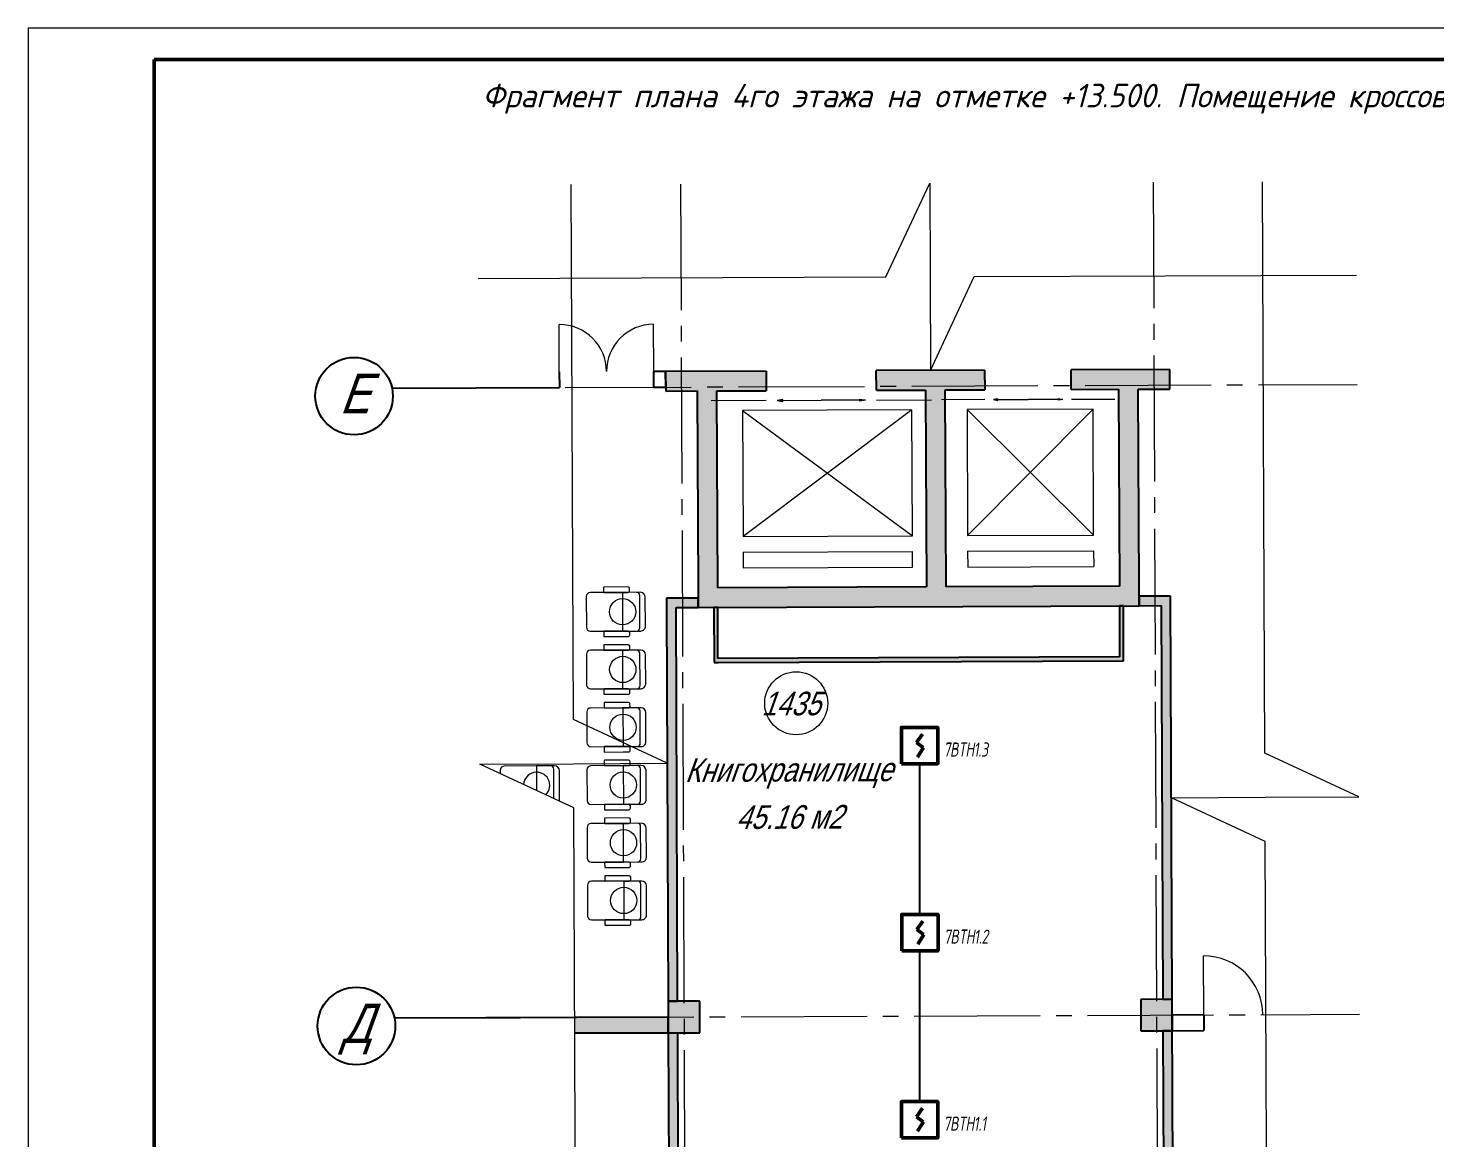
# Model space of a CAD drawing. Header units: millimetres. Extents: x 30169 to 203393, y 1026 to 13462.
# Drawn here: x 146171 to 155101, y 5859 to 12906 of the extents above; entities that cross this region are included whole.
import ezdxf

# ---------------------------------------------------------------- set-up
doc = ezdxf.new("R2010")
doc.units = ezdxf.units.MM
doc.linetypes.add('DASHED', pattern=[7, 5, -2, 0])
doc.linetypes.add('LTYPE_5', pattern=[1100, 800, -100, 100, -100])
for name, color, linetype, lineweight, true_color in [('STANDARD', 18, 'Continuous', 25, 0x000000), ('Горизонтали--LBL', 52, 'Continuous', 5, 0xb3b300), ('Общий01', 18, 'Continuous', 13, 0x000000), ('Стена', 18, 'Continuous', 50, 0x000000), ('Текст_1_10', 18, 'Continuous', 25, 0x000000)]:
    doc.layers.add(name, color=color, linetype=linetype, lineweight=lineweight, true_color=true_color)
doc.layers.add('АГПТ', color=7, linetype='Continuous')
doc.layers.add('ПС', color=1, linetype='Continuous', lineweight=50)
doc.styles.add('ARIALUNICODEMS', font='ARIALUNI.ttf')
doc.styles.add('GOST-2.304_Type-B_italic', font='GOST_Common Italic.ttf')
doc.styles.add('Архитектурный', font='isocpeui.ttf')

# ---------------------------------------------------------------- blocks, each defined once
blk = doc.blocks.new('книгохранилище')
h = blk.add_hatch(color=252)
h.dxf.hatch_style = 1
h.paths.add_polyline_path([(439442.8, -27493.5), (439477, -27399.5), (438918.4, -27196.2), (438884.2, -27290.2)])
at = {"layer": 'Общий01', "linetype": 'Continuous', "lineweight": 5}
h = blk.add_hatch(color=252, dxfattribs=at)
h.paths.add_polyline_path([(442782.2, -24239.4), (442136.1, -24004.2), (442093.4, -24121.7), (442739.4, -24356.8)])
h.paths.add_polyline_path([(441435.6, -23882.3), (441478.3, -23764.8), (440879.3, -23546.8), (440836.5, -23664.2)])
h.paths.add_polyline_path([(443886.3, -24641.2), (443299, -24427.5), (443256.2, -24544.9), (443843.5, -24758.7)])
for points in [[(441024.5, -23732.6), (440596.9, -24907.3), (440714.4, -24950), (441141.9, -23775.4)], [(442387, -24228.6), (441959.5, -25403.2), (442077, -25445.9), (442504.5, -24271.3)], [(443538.1, -24647.5), (443110.6, -25822.2), (443228.1, -25864.9), (443655.6, -24690.3)], [(443228.1, -25864.9), (440596.9, -24907.3), (440554.2, -25024.7), (443185.3, -25982.4)], [(439442.8, -27493.5), (439630.7, -27561.9), (439699.1, -27373.9), (439511.2, -27305.5)], [(442261.9, -28519.5), (442449.8, -28587.9), (442518.2, -28400), (442330.3, -28331.6)]]:
    blk.add_hatch(color=252, dxfattribs=at).paths.add_polyline_path(points)
at = {"layer": 'Стена', "linetype": 'Continuous', "lineweight": 5}
for points in [[(440366.3, -24956.3), (440554.2, -25024.7), (440574.7, -24968.3), (440386.8, -24899.9)], [(439567.6, -27326.1), (440422.6, -24976.8), (440366.3, -24956.3), (439511.2, -27305.5)], [(440648.2, -25058.9), (440528.5, -25387.8), (440551.9, -25396.4), (440671.7, -25067.5)], [(440551.9, -25396.4), (442971.7, -26277.1), (442980.2, -26253.6), (440560.5, -25372.9)], [(442980.2, -26253.6), (443091.4, -25948.2), (443067.9, -25939.6), (442956.7, -26245)], [(443185.3, -25982.4), (443373.3, -26050.8), (443393.8, -25994.4), (443205.9, -25926)], [(442518.2, -28400), (443373.3, -26050.8), (443316.9, -26030.3), (442461.8, -28379.5)], [(439442.8, -27493.5), (438929.8, -28903), (438986.1, -28923.5), (439499.2, -27514)], [(442393.4, -28567.4), (441880.4, -29977), (441936.8, -29997.5), (442449.8, -28587.9)]]:
    blk.add_hatch(color=252, dxfattribs=at).paths.add_polyline_path(points)
at = {"color": 252, "lineweight": 18}
for points in [[(437964.6, -29816.8), (439373.8, -25945.1), (438911, -25478.7), (439469.6, -25682), (440028.1, -25885.3), (439565.3, -25418.9), (440727.3, -22226.4)], [(439965.5, -22581.6), (442399.3, -23467.5), (442865.7, -23004.7), (442662.4, -23563.2), (442459.1, -24121.8), (442925.5, -23659), (445206.7, -24489.3)], [(442088.7, -31317.9), (443418.8, -27663.6), (442956, -27197.2), (443514.6, -27400.5), (444073.1, -27603.8), (443610.3, -27137.4), (444851.4, -23727.4)]]:
    blk.add_lwpolyline(points, dxfattribs=at)
at = {"color": 252}
for points in [[(439477, -27399.5), (438918.4, -27196.2)], [(439442.8, -27493.5), (438884.2, -27290.2)]]:
    blk.add_lwpolyline(points, dxfattribs=at)
at = {"layer": 'STANDARD', "color": 252, "linetype": 'Continuous', "lineweight": 5}
for centre in [(440095, -24884.2), (439969.6, -25228.7), (439844.2, -25573.3), (439718.8, -25917.9), (439593.4, -26262.4), (439468, -26607)]:
    blk.add_circle(centre, 83.5, dxfattribs=at)
blk.add_arc((439201.9, -25729.7), 83.5, 293.96365, 155.59209, dxfattribs=at)
at = {"layer": 'Горизонтали--LBL', "color": 252, "linetype": 'Continuous', "lineweight": 5}
for p, q in [((439912.1, -24713.5), (439845.2, -24897.4)), ((440137, -24768.8), (439944.2, -24698.6)), ((440035, -24697.7), (440025, -24725.3)), ((440026.5, -24728.6), (440169.7, -24780.7)), ((440181.5, -24748.4), (440038.2, -24696.3)), ((440137, -24768.8), (440053, -24999.6)), ((440137, -24768.8), (440169.7, -24780.7)), ((440244.9, -24808), (440137, -24768.8)), ((440162.3, -25018.1), (440232.6, -24824.9)), ((440182.5, -24774.7), (440187.4, -24761.2)), ((440199.3, -25020.9), (440262.8, -24846.5)), ((439860.2, -24929.4), (440053, -24999.6)), ((439939.3, -24960.9), (439929.2, -24988.5)), ((439930.7, -24991.7), (440073.9, -25043.8)), ((439930.7, -24991.7), (440073.9, -25043.8)), ((440085.7, -25011.5), (439942.5, -24959.4)), ((440053, -24999.6), (440160.9, -25038.9)), ((439786.7, -25058.1), (439719.8, -25241.9)), ((440011.6, -25113.3), (439818.8, -25043.2)), ((439909.6, -25042.3), (439899.6, -25069.9)), ((439901.1, -25073.1), (440044.3, -25125.2)), ((440056, -25092.9), (439912.8, -25040.8)), ((440041.2, -25031.9), (440073.9, -25043.8)), ((440086.8, -25037.8), (440091.7, -25024.3)), ((439927.6, -25344.2), (440011.6, -25113.3)), ((440011.6, -25113.3), (440044.3, -25125.2)), ((440119.5, -25152.6), (440011.6, -25113.3)), ((440036.9, -25362.6), (440107.2, -25169.4)), ((440057.1, -25119.3), (440062, -25105.8)), ((440073.9, -25365.5), (440137.4, -25191.1)), ((439734.8, -25274), (439927.6, -25344.2)), ((439813.9, -25305.4), (439803.8, -25333)), ((439805.3, -25336.2), (439948.5, -25388.4)), ((439805.3, -25336.2), (439948.5, -25388.4)), ((439960.3, -25356), (439817.1, -25303.9)), ((439927.6, -25344.2), (440035.5, -25383.4)), ((439661.3, -25402.6), (439594.4, -25586.5)), ((439886.2, -25457.9), (439693.4, -25387.7)), ((439784.2, -25386.9), (439774.2, -25414.5)), ((439775.7, -25417.7), (439918.9, -25469.8)), ((439930.6, -25437.5), (439787.4, -25385.4)), ((439915.8, -25376.5), (439948.5, -25388.4)), ((439931.7, -25463.8), (439936.6, -25450.3)), ((439961.3, -25382.4), (439966.3, -25368.9)), ((439886.2, -25457.9), (439802.2, -25688.7)), ((439886.2, -25457.9), (439918.9, -25469.8)), ((439994.1, -25497.2), (439886.2, -25457.9)), ((439911.5, -25707.2), (439981.8, -25514)), ((439948.5, -25710), (440012, -25535.6)), ((439019.1, -25559.1), (439011.5, -25579.9)), ((439244, -25614.3), (439051.1, -25544.1)), ((439244, -25614.3), (439190.7, -25760.6)), ((439351.8, -25653.6), (439244, -25614.3)), ((439609.3, -25618.5), (439802.2, -25688.7)), ((439275.6, -25846.1), (439339.6, -25670.4)), ((439306.3, -25866.5), (439369.8, -25692)), ((439688.4, -25650), (439678.4, -25677.6)), ((439679.9, -25680.8), (439823.1, -25732.9)), ((439679.9, -25680.8), (439823.1, -25732.9)), ((439834.9, -25700.6), (439691.7, -25648.5)), ((439802.2, -25688.7), (439910.1, -25728)), ((439835.9, -25726.9), (439840.9, -25713.4)), ((439535.9, -25747.2), (439469, -25931)), ((439760.8, -25802.4), (439568, -25732.3)), ((439658.8, -25731.4), (439648.8, -25759)), ((439650.3, -25762.2), (439793.5, -25814.3)), ((439805.2, -25782), (439662, -25729.9)), ((439760.8, -25802.4), (439676.8, -26033.3)), ((439760.8, -25802.4), (439793.5, -25814.3)), ((439868.7, -25841.7), (439760.8, -25802.4)), ((439790.4, -25721), (439823.1, -25732.9)), ((439806.3, -25808.4), (439811.2, -25794.9)), ((439786.1, -26051.8), (439856.4, -25858.5)), ((439823.1, -26054.6), (439886.6, -25880.2)), ((439483.9, -25963.1), (439676.8, -26033.3)), ((439635.4, -26147), (439442.5, -26076.8)), ((439533.4, -26076), (439523.4, -26103.6)), ((439679.8, -26126.6), (439536.6, -26074.5)), ((439563, -25994.5), (439553, -26022.1)), ((439554.5, -26025.3), (439697.7, -26077.5)), ((439554.5, -26025.3), (439697.7, -26077.5)), ((439709.5, -26045.2), (439566.2, -25993)), ((439665, -26065.6), (439697.7, -26077.5)), ((439676.8, -26033.3), (439784.6, -26072.5)), ((439710.5, -26071.5), (439715.4, -26058)), ((439410.5, -26091.8), (439343.6, -26275.6)), ((439524.8, -26106.8), (439668.1, -26158.9)), ((439551.4, -26377.8), (439635.4, -26147)), ((439635.4, -26147), (439668.1, -26158.9)), ((439743.2, -26186.3), (439635.4, -26147)), ((439680.9, -26152.9), (439685.8, -26139.4)), ((439660.7, -26396.3), (439731, -26203.1)), ((439697.7, -26399.1), (439761.2, -26224.7)), ((439358.5, -26307.6), (439551.4, -26377.8)), ((439437.6, -26339.1), (439427.6, -26366.7)), ((439584.1, -26389.7), (439440.8, -26337.6)), ((439617.8, -26530.8), (439317.1, -26421.4)), ((439408, -26420.5), (439397.9, -26448.1)), ((439554.4, -26471.2), (439411.2, -26419)), ((439429.1, -26369.9), (439572.3, -26422)), ((439429.1, -26369.9), (439572.3, -26422)), ((439539.6, -26410.1), (439572.3, -26422)), ((439551.4, -26377.8), (439659.2, -26417.1)), ((439585.1, -26416), (439590, -26402.5)), ((439285.1, -26436.3), (439218.2, -26620.1)), ((439510, -26491.6), (439426, -26722.4)), ((439510, -26491.6), (439542.7, -26503.5)), ((439555.5, -26497.5), (439560.4, -26484)), ((439535.3, -26740.9), (439605.6, -26547.6)), ((439572.3, -26743.7), (439635.8, -26569.3)), ((439233.1, -26652.2), (439426, -26722.4)), ((439312.2, -26683.6), (439302.2, -26711.2)), ((439458.7, -26734.3), (439315.4, -26682.1)), ((439303.7, -26714.4), (439446.9, -26766.6)), ((439303.7, -26714.4), (439446.9, -26766.6)), ((439414.2, -26754.7), (439446.9, -26766.6)), ((439426, -26722.4), (439533.8, -26761.6)), ((439459.7, -26760.6), (439464.6, -26747.1))]:
    blk.add_line(p, q, dxfattribs=at)
for centre, radius, start, end in [((439935.6, -24722.1), 25, 70, 160), ((440027.3, -24726.2), 2.5, 160, 250), ((440037.4, -24698.6), 2.5, 70, 160), ((440173.1, -24771.3), 10, 250, 340), ((440178, -24757.8), 10, 340, 70), ((440213.8, -24818), 20, 340, 70), ((440234.6, -24836.2), 30, 340, 70), ((439868.7, -24905.9), 25, 160, 250), ((439931.6, -24989.3), 2.5, 160, 250), ((439941.6, -24961.7), 2.5, 70, 160), ((439810.2, -25066.6), 25, 70, 160), ((439901.9, -25070.8), 2.5, 160, 250), ((439912, -25043.2), 2.5, 70, 160), ((440052.6, -25102.3), 10, 340, 70), ((440077.4, -25034.4), 10, 250, 340), ((440082.3, -25020.9), 10, 340, 70), ((440143.5, -25011.3), 20, 250, 340), ((440171.1, -25010.7), 30, 250, 340), ((440047.7, -25115.8), 10, 250, 340), ((440088.4, -25162.6), 20, 340, 70), ((440109.2, -25180.8), 30, 340, 70), ((439743.3, -25250.5), 25, 160, 250), ((439806.2, -25333.9), 2.5, 160, 250), ((439816.2, -25306.3), 2.5, 70, 160), ((439956.9, -25365.4), 10, 340, 70), ((440018.1, -25355.8), 20, 250, 340), ((439684.8, -25411.2), 25, 70, 160), ((439776.5, -25415.3), 2.5, 160, 250), ((439786.6, -25387.7), 2.5, 70, 160), ((439927.2, -25446.9), 10, 340, 70), ((439951.9, -25379), 10, 250, 340), ((440045.7, -25355.2), 30, 250, 340), ((439922.3, -25460.4), 10, 250, 340), ((439963, -25507.1), 20, 340, 70), ((439983.8, -25525.3), 30, 340, 70), ((439042.6, -25567.6), 25, 70, 160), ((439617.9, -25595), 25, 160, 250), ((439320.8, -25663.6), 20, 340, 70), ((439341.6, -25681.8), 30, 340, 70), ((439680.7, -25678.4), 2.5, 160, 250), ((439690.8, -25650.8), 2.5, 70, 160), ((439831.5, -25710), 10, 340, 70), ((439892.7, -25700.4), 20, 250, 340), ((439920.3, -25699.8), 30, 250, 340), ((439559.4, -25755.8), 25, 70, 160), ((439651.1, -25759.9), 2.5, 160, 250), ((439661.2, -25732.3), 2.5, 70, 160), ((439796.9, -25804.9), 10, 250, 340), ((439801.8, -25791.4), 10, 340, 70), ((439826.5, -25723.5), 10, 250, 340), ((439278.1, -25856.2), 30, 325.07079, 340), ((439837.6, -25851.7), 20, 340, 70), ((439858.4, -25869.9), 30, 340, 70), ((439492.5, -25939.6), 25, 160, 250), ((439434, -26100.3), 25, 70, 160), ((439535.7, -26076.8), 2.5, 70, 160), ((439555.3, -26023), 2.5, 160, 250), ((439565.4, -25995.4), 2.5, 70, 160), ((439701.1, -26068.1), 10, 250, 340), ((439706, -26054.6), 10, 340, 70), ((439767.3, -26044.9), 20, 250, 340), ((439794.9, -26044.3), 30, 250, 340), ((439525.7, -26104.4), 2.5, 160, 250), ((439671.5, -26149.5), 10, 250, 340), ((439676.4, -26136), 10, 340, 70), ((439712.2, -26196.2), 20, 340, 70), ((439733, -26214.5), 30, 340, 70), ((439367.1, -26284.1), 25, 160, 250), ((439440, -26339.9), 2.5, 70, 160), ((439308.6, -26444.9), 25, 70, 160), ((439410.3, -26421.4), 2.5, 70, 160), ((439429.9, -26367.5), 2.5, 160, 250), ((439575.7, -26412.6), 10, 250, 340), ((439580.6, -26399.1), 10, 340, 70), ((439641.9, -26389.5), 20, 250, 340), ((439669.5, -26388.9), 30, 250, 340), ((439400.3, -26449), 2.5, 160, 250), ((439546.1, -26494.1), 10, 250, 340), ((439551, -26480.5), 10, 340, 70), ((439586.8, -26540.8), 20, 340, 70), ((439607.6, -26559), 30, 340, 70), ((439241.7, -26628.7), 25, 160, 250), ((439314.6, -26684.5), 2.5, 70, 160), ((439304.5, -26712.1), 2.5, 160, 250), ((439450.3, -26757.2), 10, 250, 340), ((439455.2, -26743.7), 10, 340, 70), ((439516.5, -26734), 20, 250, 340), ((439544.1, -26733.4), 30, 250, 340)]:
    blk.add_arc(centre, radius, start, end, dxfattribs=at)
at = {"layer": 'Общий01', "color": 252, "linetype": 'LTYPE_5', "lineweight": 5}
for p, q in [((441379.8, -22463.9), (438617.1, -30054.3)), ((439212.4, -23046.5), (444969.2, -25141.8)), ((444198.9, -23489.9), (441436.2, -31080.4)), ((437843.8, -26805.1), (443601.1, -28900.6))]:
    blk.add_line(p, q, dxfattribs=at)
at = {"layer": 'Общий01', "color": 252, "linetype": 'Continuous', "lineweight": 25}
for p, q in [((440879.3, -23546.8), (440836.5, -23664.2)), ((441478.3, -23764.8), (440879.3, -23546.8)), ((440836.5, -23664.2), (441024.5, -23732.6)), ((441024.5, -23732.6), (440596.9, -24907.3)), ((440714.4, -24950), (441141.9, -23775.4)), ((441141.9, -23775.4), (441435.6, -23882.3)), ((441478.3, -23764.8), (441435.6, -23882.3)), ((442093.4, -24121.7), (442136.1, -24004.2)), ((442782.2, -24239.4), (442136.1, -24004.2)), ((442093.4, -24121.7), (442387, -24228.6)), ((442387, -24228.6), (441959.5, -25403.2)), ((442077, -25445.9), (442504.5, -24271.3)), ((442504.5, -24271.3), (442739.4, -24356.8)), ((442782.2, -24239.4), (442739.4, -24356.8)), ((443256.2, -24544.9), (443299, -24427.5)), ((443886.3, -24641.2), (443299, -24427.5)), ((443256.2, -24544.9), (443538.1, -24647.5)), ((443538.1, -24647.5), (443110.6, -25822.2)), ((443843.5, -24758.7), (443886.3, -24641.2)), ((443228.1, -25864.9), (443655.6, -24690.3)), ((443655.6, -24690.3), (443843.5, -24758.7)), ((440596.9, -24907.3), (440554.2, -25024.7)), ((441959.5, -25403.2), (440714.4, -24950)), ((440554.2, -25024.7), (443185.3, -25982.4)), ((443110.6, -25822.2), (442077, -25445.9)), ((443185.3, -25982.4), (443228.1, -25864.9)), ((439511.2, -27305.5), (439442.8, -27493.5)), ((439699.1, -27373.9), (439511.2, -27305.5)), ((439630.7, -27561.9), (439699.1, -27373.9)), ((439442.8, -27493.5), (439630.7, -27561.9)), ((442330.3, -28331.6), (442261.9, -28519.5)), ((442518.2, -28400), (442330.3, -28331.6)), ((442449.8, -28587.9), (442518.2, -28400)), ((442261.9, -28519.5), (442449.8, -28587.9))]:
    blk.add_line(p, q, dxfattribs=at)
at = {"layer": 'Общий01', "color": 252, "linetype": 'Continuous', "lineweight": 5}
for p, q in [((441414.2, -23941), (441085.3, -23821.3)), ((441251.9, -23948.4), (440978.3, -24700.2)), ((442262, -24316.1), (441251.9, -23948.4)), ((441251.9, -23948.4), (441988.4, -25067.9)), ((441480, -23964.9), (441743.1, -24060.7)), ((441480, -23964.9), (441510.5, -23983.5)), ((441515.3, -23970.3), (441480, -23964.9)), ((441510.5, -23983.5), (441515.3, -23970.3)), ((442006.2, -24156.5), (441743.1, -24060.7)), ((441970.9, -24151.1), (441975.7, -24137.9)), ((442006.2, -24156.5), (441970.9, -24151.1)), ((441975.7, -24137.9), (442006.2, -24156.5)), ((442072, -24180.4), (442400.9, -24300.1)), ((442262, -24316.1), (440978.3, -24700.2)), ((441988.4, -25067.9), (442262, -24316.1)), ((442718, -24415.6), (442459.6, -24321.5)), ((442590.9, -24435.8), (442317.3, -25187.6)), ((443342.7, -24709.4), (442590.9, -24435.8)), ((442590.9, -24435.8), (443069.1, -25461.2)), ((442769.7, -24434.4), (442976.4, -24509.6)), ((442769.7, -24434.4), (442793.7, -24448.9)), ((442797.4, -24438.6), (442769.7, -24434.4)), ((442793.7, -24448.9), (442797.4, -24438.6)), ((443183.2, -24584.9), (442976.4, -24509.6)), ((443155.5, -24580.6), (443159.2, -24570.3)), ((443183.2, -24584.9), (443155.5, -24580.6)), ((443159.2, -24570.3), (443183.2, -24584.9)), ((443234.9, -24603.7), (443493.3, -24697.7)), ((440978.3, -24700.2), (441988.4, -25067.9)), ((443342.7, -24709.4), (442317.3, -25187.6)), ((443069.1, -25461.2), (443342.7, -24709.4)), ((440944.1, -24794.2), (440909.9, -24888.1)), ((440944.1, -24794.2), (441954.2, -25161.8)), ((440909.9, -24888.1), (441920, -25255.8)), ((441920, -25255.8), (441954.2, -25161.8)), ((442317.3, -25187.6), (443069.1, -25461.2)), ((442283.1, -25281.5), (442248.9, -25375.5)), ((442283.1, -25281.5), (443034.9, -25555.2)), ((442248.9, -25375.5), (443000.7, -25649.1)), ((443034.9, -25555.2), (443000.7, -25649.1))]:
    blk.add_line(p, q, dxfattribs=at)
at = {"layer": 'Общий01', "color": 252, "linetype": 'Continuous', "lineweight": 25}
for centre, radius in [((438969.1, -23009.8), 246), ((437600, -26768.2), 246.6)]:
    blk.add_circle(centre, radius, dxfattribs=at)
at = {"layer": 'Стена', "color": 252, "linetype": 'Continuous', "lineweight": 5}
for p, q in [((440245, -23315.9), (440347.6, -23034)), ((440808.8, -23521.1), (440911.4, -23239.2)), ((442672, -28562.4), (442800.2, -28210))]:
    blk.add_line(p, q, dxfattribs=at)
at = {"layer": 'Стена', "color": 252, "linetype": 'Continuous', "lineweight": 25}
for p, q in [((439212.4, -23046.5), (440210.8, -23409.9)), ((440245, -23315.9), (440210.8, -23409.9)), ((440774.6, -23615.1), (440808.8, -23521.1)), ((440879.3, -23546.8), (440808.8, -23521.1)), ((440845.1, -23640.7), (440879.3, -23546.8)), ((440774.6, -23615.1), (440845.1, -23640.7)), ((440386.8, -24899.9), (440366.3, -24956.3)), ((440574.7, -24968.3), (440386.8, -24899.9)), ((440366.3, -24956.3), (439511.2, -27305.5)), ((439567.6, -27326.1), (440422.6, -24976.8)), ((440422.6, -24976.8), (440554.2, -25024.7)), ((440554.2, -25024.7), (440574.7, -24968.3)), ((440648.2, -25058.9), (440528.5, -25387.8)), ((440560.5, -25372.9), (440671.7, -25067.5)), ((440671.7, -25067.5), (440648.2, -25058.9)), ((440528.5, -25387.8), (440551.9, -25396.4)), ((440551.9, -25396.4), (442971.7, -26277.1)), ((442956.7, -26245), (440560.5, -25372.9)), ((443067.9, -25939.6), (442956.7, -26245)), ((442980.2, -26253.6), (443091.4, -25948.2)), ((443091.4, -25948.2), (443067.9, -25939.6)), ((443205.9, -25926), (443185.3, -25982.4)), ((443185.3, -25982.4), (443316.9, -26030.3)), ((443393.8, -25994.4), (443205.9, -25926)), ((443316.9, -26030.3), (442461.8, -28379.5)), ((442518.2, -28400), (443393.8, -25994.4)), ((442971.7, -26277.1), (442980.2, -26253.6)), ((439477, -27399.5), (437843.8, -26805.1)), ((438884.2, -27290.2), (439499.2, -27514)), ((439511.2, -27305.5), (439567.6, -27326.1)), ((439442.8, -27493.5), (439477, -27399.5)), ((439442.8, -27493.5), (438950.3, -28846.6)), ((439006.7, -28867.2), (439499.2, -27514)), ((442461.8, -28379.5), (442518.2, -28400)), ((442393.4, -28567.4), (441900.9, -29920.6)), ((441936.8, -29997.5), (442484, -28494)), ((442449.8, -28587.9), (442393.4, -28567.4)), ((442672, -28562.4), (442484, -28494)), ((442672, -28562.4), (442637.8, -28656.4)), ((442449.8, -28587.9), (442637.8, -28656.4))]:
    blk.add_line(p, q, dxfattribs=at)
at = {"layer": 'Стена', "color": 252, "linetype": 'Continuous', "lineweight": 5}
for centre, radius, start, end in [((440245, -23315.9), 300, 340, 70), ((440808.8, -23521.1), 300, 70, 160), ((442672, -28562.4), 375, 340, 70)]:
    blk.add_arc(centre, radius, start, end, dxfattribs=at)
at = {"layer": 'Текст_1_10', "color": 252, "linetype": 'Continuous', "lineweight": 5}
blk.add_circle((440928.2, -25810.8), 200, dxfattribs=at)
at = {"layer": 'Общий01', "color": 252, "linetype": 'Continuous', "lineweight": 25, "style": 'ARIALUNICODEMS', "oblique": 20, "width": 0.8}
for s, p in [('Е', (438844.3, -23080.1)), ('Д', (437474, -26838))]:
    blk.add_text(s, height=250, rotation=340, dxfattribs=at).set_placement(p)
at = {"layer": 'Общий01', "color": 252, "linetype": 'Continuous', "lineweight": 5, "style": 'ARIALUNICODEMS', "oblique": 20, "width": 0.8}
for s, p in [('Книгохранилище', (440092.3, -26035.2)), ('45.16 м2', (440293.2, -26427.6))]:
    blk.add_text(s, height=150, rotation=340, dxfattribs=at).set_placement(p)
at = {"layer": 'Текст_1_10', "color": 252, "linetype": 'Continuous', "lineweight": 5, "style": 'ARIALUNICODEMS', "oblique": 20, "width": 0.8}
blk.add_text('1435', height=150, rotation=340, dxfattribs=at).set_placement((440694.4, -25807.3))
blk = doc.blocks.new('*U295')
at = {"lineweight": 0}
blk.add_lwpolyline([(-415, -5), (5, -5), (5, 292), (-415, 292)], close=True, dxfattribs=at)
at = {"color": 0, "linetype": 'Continuous', "lineweight": 50}
blk.add_lwpolyline([(-395, 287), (0, 287), (0, 0), (-395, 0)], close=True, dxfattribs=at)
blk = doc.blocks.new('BTH')
at = {"layer": 'ПС', "color": 1}
for p, q in [((-276774, 250884), (-276856, 250767)), ((-276856, 250767), (-276765, 250699)), ((-276764, 250699), (-276844, 250567))]:
    blk.add_line(p, q, dxfattribs=at)
blk.add_lwpolyline([(-277065, 250476), (-276565, 250476), (-276565, 250976), (-277065, 250976)], close=True, dxfattribs=at)

msp = doc.modelspace()

# ---------------------------------------------------------------- linework, layer by layer
at = {"layer": 'АГПТ', "color": 1}
for points in [[(151830.3, 8235.6), (151830.3, 7278.5)], [(151830.3, 7047.5), (151830.3, 6090.5)]]:
    msp.add_lwpolyline(points, dxfattribs=at)

# ---------------------------------------------------------------- block references
at = {"rotation": 20.23190506466768}
msp.add_blockref('книгохранилище', (-271602.2, -119644.7), dxfattribs=at)
at = {"xscale": 40, "yscale": 40, "zscale": 40}
msp.add_blockref('*U295', (162770.9, 1226.4), dxfattribs=at)
at = {"layer": 'АГПТ', "color": 1, "linetype": 'Continuous', "xscale": 0.462, "yscale": 0.462, "zscale": 0.462}
for p in [(279719, -107484.6), (279721.2, -108672.6), (279719, -109860.6)]:
    msp.add_blockref('BTH', p, dxfattribs=at)

# ---------------------------------------------------------------- texts
at = {"layer": 'АГПТ', "insert": (149053.5, 12553), "char_height": 150, "attachment_point": 1, "style": 'GOST-2.304_Type-B_italic'}
msp.add_mtext_dynamic_manual_height_columns('Фрагмент плана 4го этажа на отметке +13.500. Помещение кроссовой', width=8419.948, gutter_width=1, heights=[0], dxfattribs=at)
at = {"layer": 'АГПТ', "linetype": 'DASHED', "char_height": 90, "attachment_point": 1, "style": 'Архитектурный'}
for s, heights, insert in [('{\\Q-1;\\W0.7;\\T0.95;7BTH1.3}', [0], (151981.5, 8370.4)), ('{\\Q-1;\\W0.7;\\T0.95;7BTH1.2}', [0], (151983.7, 7182.4)), ('{\\Q-1;\\W0.7;\\T0.95;7BTH1.1}', [91.2], (151981.5, 5994.4))]:
    msp.add_mtext_dynamic_manual_height_columns(s, width=2688.671, gutter_width=1, heights=heights, dxfattribs=dict(at, insert=insert))

doc.saveas('drawing.dxf')
